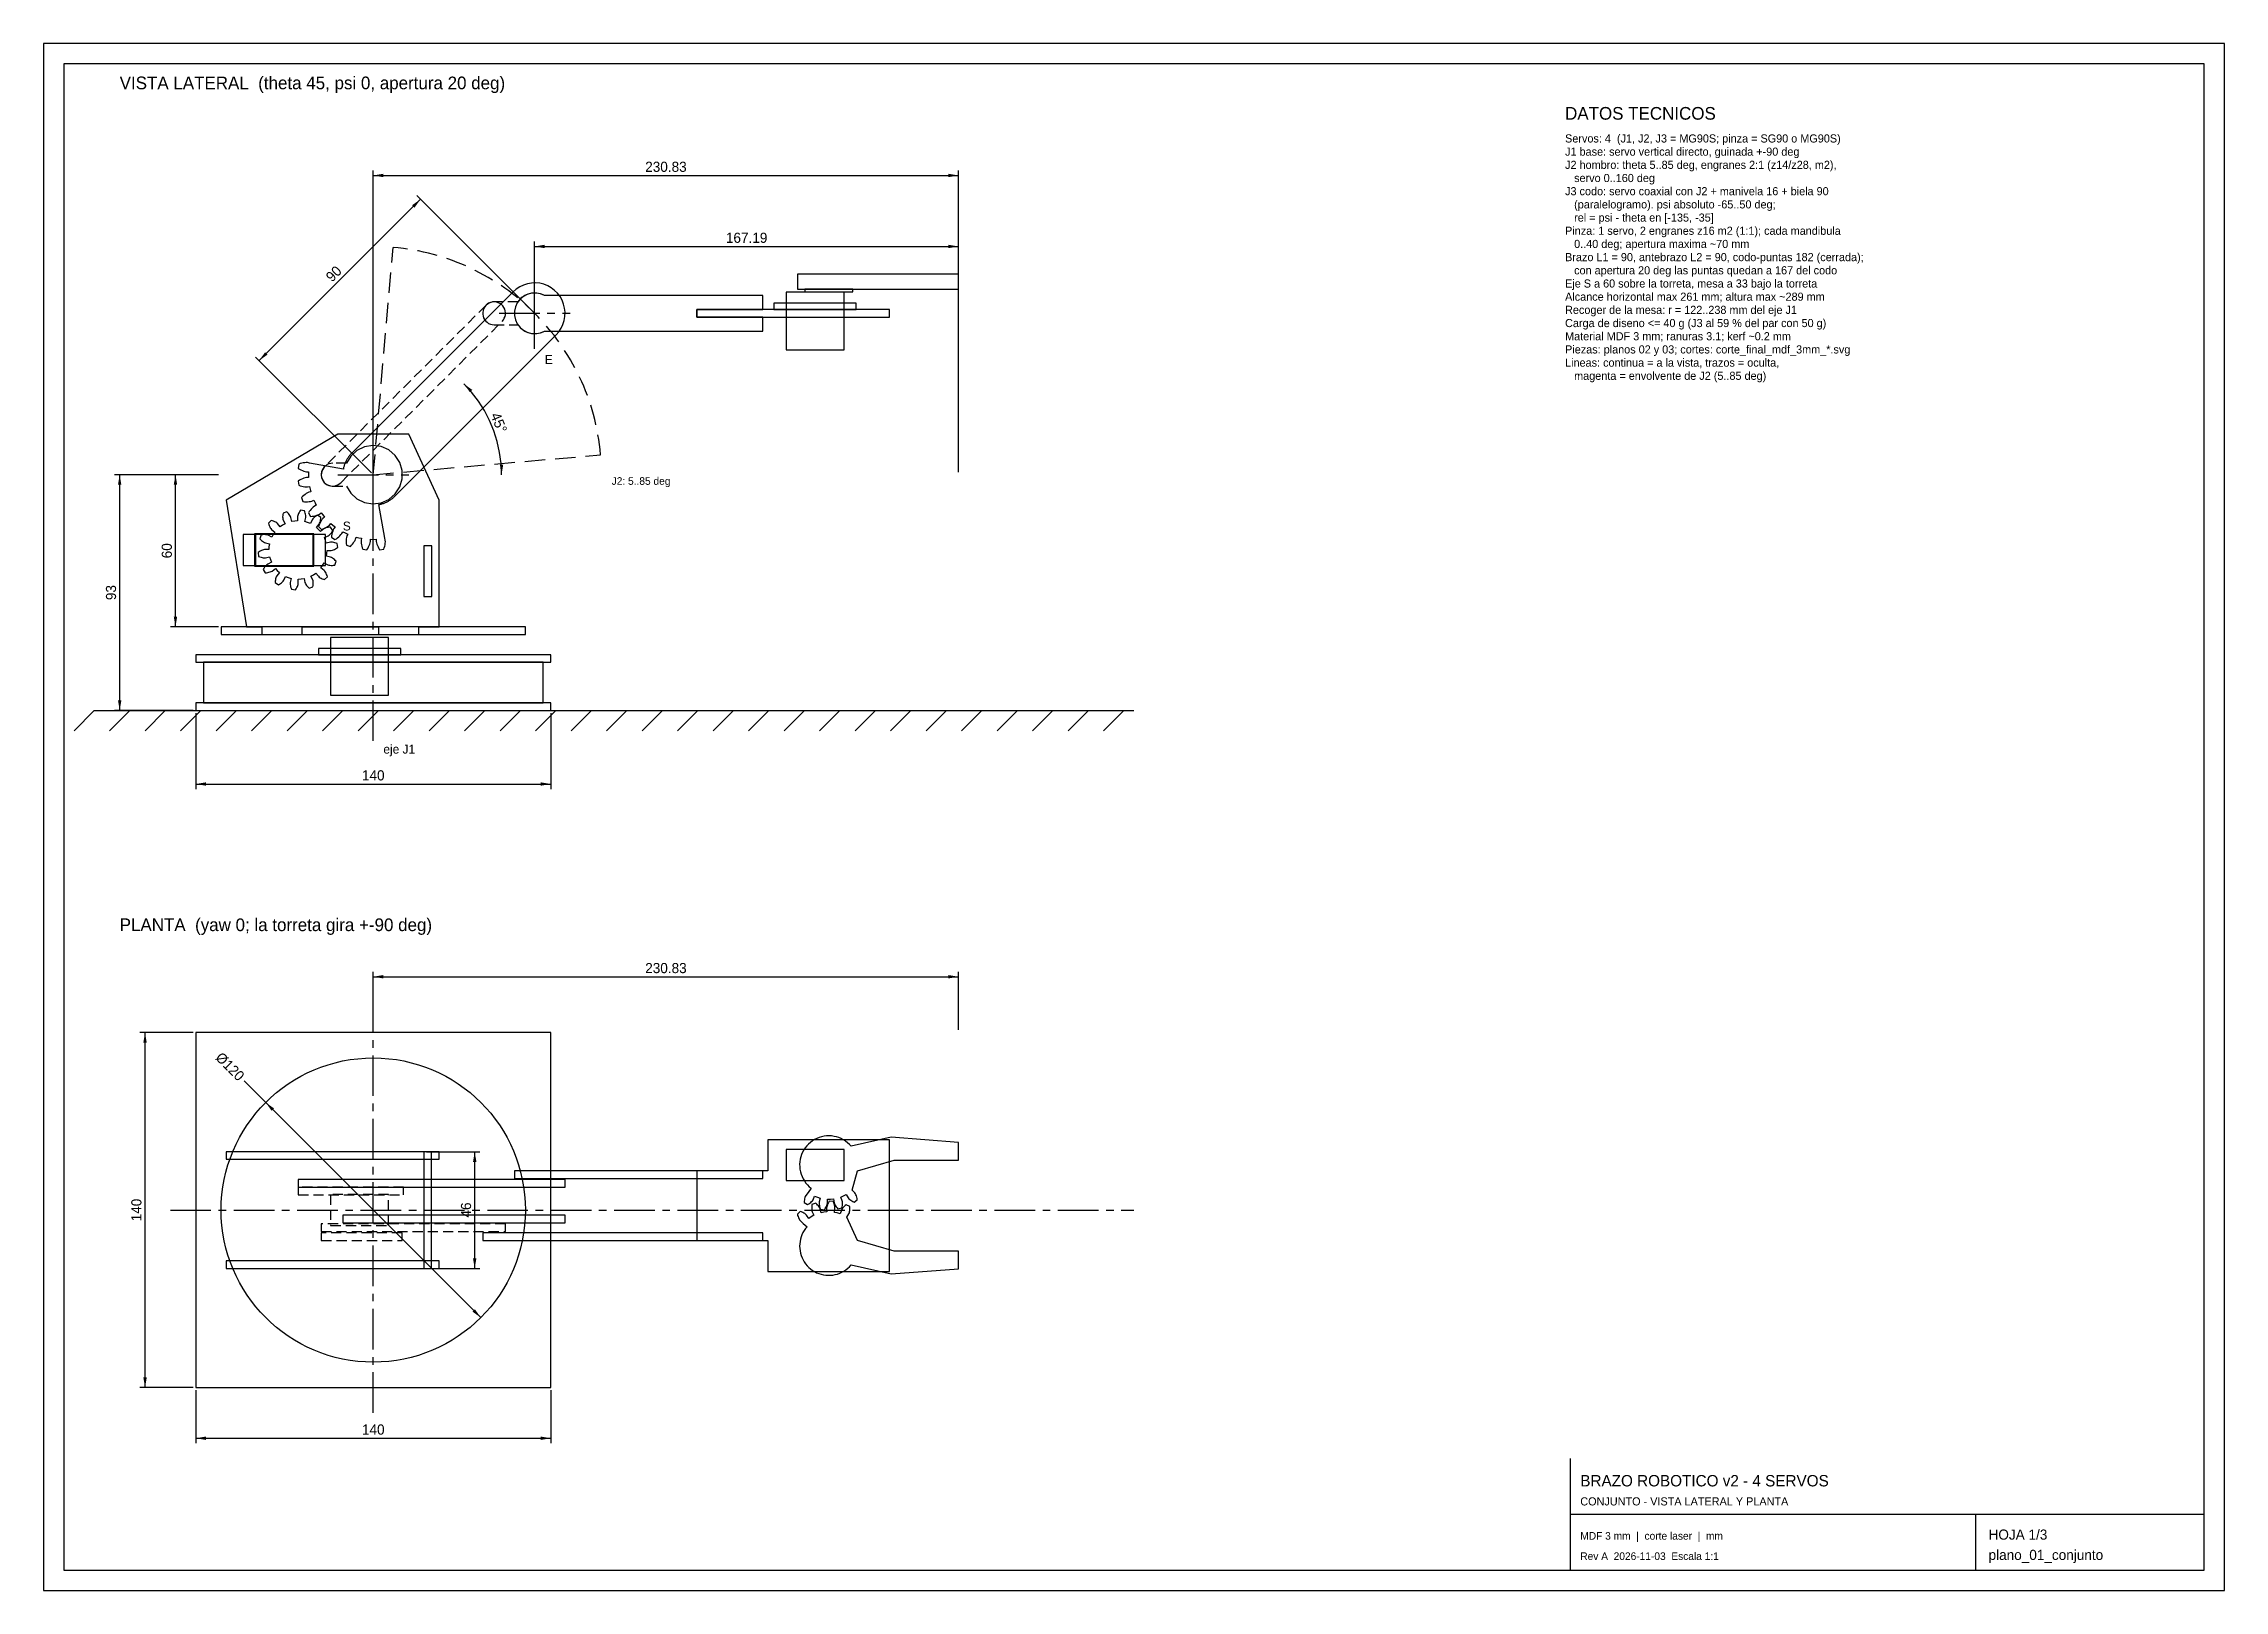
# Model space of a CAD drawing. Header units: millimetres. Extents: x 0 to 860, y 0 to 610.
import ezdxf

# ---------------------------------------------------------------- set-up
doc = ezdxf.new("R2010")
doc.units = ezdxf.units.MM
for name, pattern in [('CENTER', [25, 16, -3, 3, -3]), ('DASHED', [12, 8, -4]), ('HIDDEN', [6, 4, -2])]:
    doc.linetypes.add(name, pattern=pattern)
for name, color, linetype in [('CONTORNO', 7, 'Continuous'), ('COTAS', 4, 'Continuous'), ('EJES', 1, 'CENTER'), ('ENVOLVENTE', 6, 'DASHED'), ('MARCO', 7, 'Continuous'), ('OCULTO', 2, 'HIDDEN'), ('SERVO', 2, 'Continuous'), ('SUELO', 8, 'Continuous'), ('TEXTO', 3, 'Continuous')]:
    doc.layers.add(name, color=color, linetype=linetype)
doc.dimstyles.new('ESC1_6', dxfattribs={"dimscale": 1.6, "dimtxt": 2.5, "dimasz": 2.5, "dimexe": 1.25, "dimexo": 0.625, "dimtad": 1, "dimdsep": 46, "dimtxsty": 'Standard', "dimcen": 2.5, "dimadec": 0, "dimazin": 0, "dimtfac": 1, "dimtdec": 4, "dimtmove": 0, "dimatfit": 3, "dimfxl": 1, "dimtzin": 0, "dimarcsym": 0})

# ---------------------------------------------------------------- blocks, each defined once
blk = doc.blocks.new('*D1')
at = {"layer": 'COTAS', "color": 0}
for p, q in [((60, 346), (60, 316)), ((200, 346), (200, 316)), ((60, 318), (200, 318))]:
    blk.add_line(p, q, dxfattribs=at)
for points in [[(60, 318), (64, 317.33), (64, 318.67)], [(200, 318), (196, 318.67), (196, 317.33)]]:
    blk.add_solid(points, dxfattribs=at)
at = {"layer": 'COTAS', "color": 0, "insert": (130, 321.4), "char_height": 4, "attachment_point": 5}
blk.add_mtext('140', dxfattribs=at)
blk = doc.blocks.new('*D2')
at = {"layer": 'COTAS', "color": 0}
for p, q in [((59, 440), (28, 440)), ((30, 347), (30, 440)), ((59, 347), (28, 347))]:
    blk.add_line(p, q, dxfattribs=at)
for points in [[(30, 440), (29.33, 436), (30.67, 436)], [(30, 347), (30.67, 351), (29.33, 351)]]:
    blk.add_solid(points, dxfattribs=at)
at = {"layer": 'COTAS', "color": 0, "insert": (26.6, 393.5), "char_height": 4, "attachment_point": 5, "rotation": 90}
blk.add_mtext('93', dxfattribs=at)
blk = doc.blocks.new('*D3')
at = {"layer": 'COTAS', "color": 0}
for p, q in [((69, 440), (50, 440)), ((52, 380), (52, 440)), ((69, 380), (50, 380))]:
    blk.add_line(p, q, dxfattribs=at)
for points in [[(52, 440), (51.33, 436), (52.67, 436)], [(52, 380), (52.67, 384), (51.33, 384)]]:
    blk.add_solid(points, dxfattribs=at)
at = {"layer": 'COTAS', "color": 0, "insert": (48.6, 410), "char_height": 4, "attachment_point": 5, "rotation": 90}
blk.add_mtext('60', dxfattribs=at)
blk = doc.blocks.new('*D4')
at = {"layer": 'COTAS', "color": 0}
for p, q in [((85, 485), (148.64, 548.64)), ((192.93, 504.35), (147.23, 550.05)), ((129.29, 440.71), (83.59, 486.41))]:
    blk.add_line(p, q, dxfattribs=at)
for points in [[(148.64, 548.64), (145.34, 546.28), (146.28, 545.34)], [(85, 485), (88.3, 487.36), (87.36, 488.3)]]:
    blk.add_solid(points, dxfattribs=at)
at = {"layer": 'COTAS', "color": 0, "insert": (114.42, 519.22), "char_height": 4, "attachment_point": 5, "rotation": 45}
blk.add_mtext('90', dxfattribs=at)
blk = doc.blocks.new('*D5')
at = {"layer": 'COTAS', "color": 0}
for p, q in [((193.64, 504.64), (193.64, 532)), ((193.64, 530), (360.83, 530)), ((360.83, 517.14), (360.83, 532))]:
    blk.add_line(p, q, dxfattribs=at)
for points in [[(193.64, 530), (197.64, 529.33), (197.64, 530.67)], [(360.83, 530), (356.83, 530.67), (356.83, 529.33)]]:
    blk.add_solid(points, dxfattribs=at)
at = {"layer": 'COTAS', "color": 0, "insert": (277.24, 533.4), "char_height": 4, "attachment_point": 5}
blk.add_mtext('167.19', dxfattribs=at)
blk = doc.blocks.new('*D6')
at = {"layer": 'COTAS', "color": 0}
for p, q in [((130, 441), (130, 560)), ((360.83, 441), (360.83, 560)), ((130, 558), (360.83, 558))]:
    blk.add_line(p, q, dxfattribs=at)
for points in [[(130, 558), (134, 557.33), (134, 558.67)], [(360.83, 558), (356.83, 558.67), (356.83, 557.33)]]:
    blk.add_solid(points, dxfattribs=at)
at = {"layer": 'COTAS', "color": 0, "insert": (245.42, 561.4), "char_height": 4, "attachment_point": 5}
blk.add_mtext('230.83', dxfattribs=at)
blk = doc.blocks.new('*D7')
at = {"layer": 'COTAS', "color": 0}
for p, q in [((168.76, 472.52), (165.78, 475.78)), ((171.45, 469.02), (168.76, 472.52)), ((173.82, 465.3), (171.45, 469.02)), ((175.86, 461.38), (173.82, 465.3)), ((177.55, 457.31), (175.86, 461.38)), ((178.87, 453.1), (177.55, 457.31)), ((179.83, 448.79), (178.87, 453.1)), ((180.4, 444.41), (179.83, 448.79)), ((180.6, 440), (180.4, 444.41))]:
    blk.add_line(p, q, dxfattribs=at)
for points in [[(165.78, 475.78), (168.13, 472.48), (169.08, 473.42)], [(180.6, 440), (181.26, 444), (179.93, 444)]]:
    blk.add_solid(points, dxfattribs=at)
at = {"layer": 'COTAS', "color": 0, "insert": (179.52, 460.51), "char_height": 4, "attachment_point": 5, "rotation": 292.5}
blk.add_mtext('45°', dxfattribs=at)
blk = doc.blocks.new('*D8')
at = {"layer": 'COTAS', "color": 0}
for p, q in [((60, 79), (60, 58)), ((200, 79), (200, 58)), ((60, 60), (200, 60))]:
    blk.add_line(p, q, dxfattribs=at)
for points in [[(60, 60), (64, 59.33), (64, 60.67)], [(200, 60), (196, 60.67), (196, 59.33)]]:
    blk.add_solid(points, dxfattribs=at)
at = {"layer": 'COTAS', "color": 0, "insert": (130, 63.4), "char_height": 4, "attachment_point": 5}
blk.add_mtext('140', dxfattribs=at)
blk = doc.blocks.new('*D9')
at = {"layer": 'COTAS', "color": 0}
for p, q in [((59, 220), (38, 220)), ((40, 80), (40, 220)), ((59, 80), (38, 80))]:
    blk.add_line(p, q, dxfattribs=at)
for points in [[(40, 220), (39.33, 216), (40.67, 216)], [(40, 80), (40.67, 84), (39.33, 84)]]:
    blk.add_solid(points, dxfattribs=at)
at = {"layer": 'COTAS', "color": 0, "insert": (36.6, 150), "char_height": 4, "attachment_point": 5, "rotation": 90}
blk.add_mtext('140', dxfattribs=at)
blk = doc.blocks.new('*D10')
at = {"layer": 'COTAS', "color": 0}
for p, q in [((151, 173), (172, 173)), ((170, 127), (170, 173)), ((151, 127), (172, 127))]:
    blk.add_line(p, q, dxfattribs=at)
for points in [[(170, 173), (169.33, 169), (170.67, 169)], [(170, 127), (170.67, 131), (169.33, 131)]]:
    blk.add_solid(points, dxfattribs=at)
at = {"layer": 'COTAS', "color": 0, "insert": (166.6, 150), "char_height": 4, "attachment_point": 5, "rotation": 90}
blk.add_mtext('46', dxfattribs=at)
blk = doc.blocks.new('*D11')
at = {"layer": 'COTAS', "color": 0}
for p, q in [((130, 221), (130, 244)), ((130, 242), (360.83, 242)), ((360.83, 221), (360.83, 244))]:
    blk.add_line(p, q, dxfattribs=at)
for points in [[(130, 242), (134, 241.33), (134, 242.67)], [(360.83, 242), (356.83, 242.67), (356.83, 241.33)]]:
    blk.add_solid(points, dxfattribs=at)
at = {"layer": 'COTAS', "color": 0, "insert": (245.42, 245.4), "char_height": 4, "attachment_point": 5}
blk.add_mtext('230.83', dxfattribs=at)
blk = doc.blocks.new('*D12')
at = {"layer": 'COTAS', "color": 0}
for p, q in [((87.57, 192.43), (79.09, 200.91)), ((172.43, 107.57), (87.57, 192.43))]:
    blk.add_line(p, q, dxfattribs=at)
for points in [[(87.57, 192.43), (89.93, 189.13), (90.87, 190.07)], [(172.43, 107.57), (170.07, 110.87), (169.13, 109.93)]]:
    blk.add_solid(points, dxfattribs=at)
at = {"layer": 'COTAS', "color": 0, "insert": (73.48, 206.52), "char_height": 4, "attachment_point": 5, "rotation": 315}
blk.add_mtext('%%c120', dxfattribs=at)

msp = doc.modelspace()

# ---------------------------------------------------------------- linework, layer by layer
at = {"layer": 'CONTORNO'}
for points in [[(297.234, 513.14), (360.833, 513.14), (360.833, 519.14), (297.234, 519.14)], [(138.485, 431.515), (202.125, 495.154), (203.201, 496.389), (204.1, 497.758), (204.803, 499.237), (205.298, 500.798), (205.577, 502.412), (205.633, 504.049), (205.465, 505.679), (205.077, 507.27), (204.477, 508.793), (203.674, 510.221), (202.684, 511.526), (201.526, 512.684), (200.221, 513.674), (198.793, 514.477), (197.27, 515.077), (195.679, 515.465), (194.049, 515.633), (192.412, 515.577), (190.798, 515.298), (189.237, 514.803), (187.758, 514.1), (186.389, 513.201), (185.154, 512.125), (121.515, 448.485), (121.295, 448.26), (121.081, 448.028), (120.873, 447.791), (120.672, 447.549), (120.477, 447.301), (120.288, 447.049), (120.107, 446.791), (119.932, 446.529), (119.764, 446.263), (119.603, 445.992), (119.449, 445.717), (119.303, 445.438), (119.164, 445.155), (119.032, 444.869), (118.908, 444.579), (118.792, 444.286), (118.683, 443.99), (118.582, 443.692), (118.489, 443.391), (118.404, 443.087), (118.327, 442.782), (118.258, 442.474), (118.197, 442.165), (104.918, 444.601), (104.12, 444.747), (103.551, 444.771), (102.97, 444.729), (102.381, 444.64), (101.788, 444.511), (101.191, 444.347), (100.591, 444.149), (100.405, 442.499), (100.946, 442.173), (101.491, 441.88), (102.041, 441.622), (102.595, 441.405), (103.152, 441.234), (103.713, 441.131), (104.524, 441.096), (104.5, 440), (104.524, 438.904), (103.713, 438.869), (103.152, 438.766), (102.595, 438.595), (102.041, 438.378), (101.491, 438.12), (100.946, 437.827), (100.405, 437.501), (100.591, 435.851), (101.191, 435.653), (101.788, 435.489), (102.381, 435.36), (102.97, 435.271), (103.551, 435.229), (104.12, 435.253), (104.918, 435.399), (105.139, 434.326), (105.406, 433.263), (104.624, 433.048), (104.1, 432.823), (103.595, 432.532), (103.103, 432.197), (102.624, 431.824), (102.158, 431.417), (101.703, 430.978), (102.252, 429.411), (102.881, 429.351), (103.499, 429.324), (104.106, 429.331), (104.7, 429.375), (105.276, 429.463), (105.826, 429.613), (106.571, 429.933), (107.025, 428.936), (107.522, 427.959), (106.807, 427.576), (106.346, 427.24), (105.918, 426.844), (105.514, 426.408), (105.13, 425.937), (104.766, 425.436), (104.42, 424.908), (105.304, 423.502), (105.93, 423.584), (106.539, 423.695), (107.13, 423.836), (107.698, 424.011), (108.24, 424.225), (108.743, 424.494), (109.399, 424.972), (110.063, 424.101), (110.765, 423.259), (110.153, 422.726), (109.779, 422.296), (109.45, 421.815), (109.153, 421.3), (108.883, 420.756), (108.639, 420.186), (108.42, 419.594), (109.594, 418.42), (110.186, 418.639), (110.756, 418.883), (111.3, 419.153), (111.815, 419.45), (112.296, 419.779), (112.726, 420.153), (113.259, 420.765), (114.101, 420.063), (114.972, 419.399), (114.494, 418.743), (114.225, 418.24), (114.011, 417.698), (113.836, 417.13), (113.695, 416.539), (113.584, 415.93), (113.502, 415.304), (114.908, 414.42), (115.436, 414.766), (115.937, 415.13), (116.408, 415.514), (116.844, 415.918), (117.24, 416.346), (117.576, 416.807), (117.959, 417.522), (118.936, 417.025), (119.933, 416.571), (119.613, 415.826), (119.463, 415.276), (119.375, 414.7), (119.331, 414.106), (119.324, 413.499), (119.351, 412.881), (119.411, 412.252), (120.978, 411.703), (121.417, 412.158), (121.824, 412.624), (122.197, 413.103), (122.532, 413.595), (122.823, 414.1), (123.048, 414.624), (123.263, 415.406), (124.326, 415.139), (125.399, 414.918), (125.253, 414.12), (125.229, 413.551), (125.271, 412.97), (125.36, 412.381), (125.489, 411.788), (125.653, 411.191), (125.851, 410.591), (127.501, 410.405), (127.827, 410.946), (128.12, 411.491), (128.378, 412.041), (128.595, 412.595), (128.766, 413.152), (128.869, 413.713), (128.904, 414.524), (130, 414.5), (131.096, 414.524), (131.131, 413.713), (131.234, 413.152), (131.405, 412.595), (131.622, 412.041), (131.88, 411.491), (132.173, 410.946), (132.499, 410.405), (134.149, 410.591), (134.347, 411.191), (134.511, 411.788), (134.64, 412.381), (134.729, 412.97), (134.771, 413.551), (134.747, 414.12), (134.601, 414.918), (132.165, 428.197), (132.474, 428.258), (132.782, 428.327), (133.087, 428.404), (133.391, 428.489), (133.692, 428.582), (133.99, 428.683), (134.286, 428.792), (134.579, 428.908), (134.869, 429.032), (135.155, 429.164), (135.438, 429.303), (135.717, 429.449), (135.992, 429.603), (136.263, 429.764), (136.529, 429.932), (136.791, 430.107), (137.049, 430.288), (137.301, 430.477), (137.549, 430.672), (137.791, 430.873), (138.028, 431.081), (138.26, 431.295)], [(197.513, 510.64), (195.903, 511.313), (194.185, 511.621), (192.442, 511.549), (190.756, 511.102), (189.206, 510.299), (187.868, 509.179), (186.804, 507.796), (186.066, 506.215), (185.687, 504.512), (185.687, 502.767), (186.066, 501.064), (186.804, 499.483), (187.868, 498.1), (189.206, 496.98), (190.756, 496.178), (192.442, 495.73), (194.185, 495.658), (195.903, 495.966), (197.513, 496.64), (283.64, 496.64), (283.64, 502.09), (257.64, 502.09), (257.64, 505.19), (283.64, 505.19), (283.64, 510.64)], [(300.14, 512.14), (319.14, 512.14), (319.14, 513.14), (300.14, 513.14)], [(257.64, 502.14), (333.64, 502.14), (333.64, 505.14), (257.64, 505.14)], [(80, 380), (86, 380), (86, 377), (102, 377), (102, 380), (132, 380), (132, 377), (148, 377), (148, 380), (156, 380), (156, 430), (144, 456), (116, 456), (72, 430)], [(111.801, 410.16), (113.456, 410.14), (113.881, 410.208), (114.305, 410.34), (114.728, 410.517), (115.147, 410.733), (115.562, 410.985), (115.972, 411.27), (115.799, 412.815), (115.337, 413.003), (114.876, 413.157), (114.42, 413.275), (113.968, 413.355), (113.525, 413.39), (113.096, 413.362), (111.486, 412.977), (111.16, 414.09), (110.723, 415.164), (112.224, 415.864), (112.577, 416.109), (112.902, 416.412), (113.206, 416.755), (113.49, 417.131), (113.754, 417.538), (113.999, 417.973), (113.174, 419.29), (112.676, 419.259), (112.194, 419.198), (111.731, 419.106), (111.29, 418.982), (110.876, 418.822), (110.501, 418.61), (109.218, 417.565), (108.441, 418.426), (107.581, 419.204), (108.63, 420.486), (108.841, 420.86), (109.003, 421.274), (109.128, 421.715), (109.22, 422.177), (109.282, 422.659), (109.314, 423.157), (107.999, 423.985), (107.564, 423.741), (107.156, 423.477), (106.779, 423.194), (106.436, 422.89), (106.132, 422.566), (105.886, 422.213), (105.183, 420.714), (104.11, 421.153), (102.998, 421.481), (103.386, 423.09), (103.414, 423.52), (103.38, 423.963), (103.302, 424.414), (103.184, 424.871), (103.031, 425.332), (102.844, 425.794), (101.3, 425.97), (101.013, 425.561), (100.761, 425.146), (100.544, 424.727), (100.366, 424.305), (100.233, 423.881), (100.165, 423.457), (100.182, 421.801), (99.025, 421.73), (97.88, 421.544), (97.532, 423.162), (97.371, 423.561), (97.148, 423.946), (96.881, 424.318), (96.577, 424.679), (96.24, 425.028), (95.87, 425.363), (94.403, 424.851), (94.322, 424.359), (94.274, 423.875), (94.261, 423.404), (94.284, 422.946), (94.348, 422.507), (94.471, 422.094), (95.204, 420.61), (94.192, 420.045), (93.242, 419.38), (92.226, 420.687), (91.908, 420.977), (91.54, 421.226), (91.139, 421.446), (90.708, 421.639), (90.252, 421.807), (89.774, 421.949), (88.674, 420.851), (88.815, 420.372), (88.982, 419.916), (89.174, 419.485), (89.393, 419.083), (89.642, 418.715), (89.931, 418.397), (91.236, 417.378), (90.57, 416.429), (90.002, 415.418), (88.52, 416.155), (88.107, 416.278), (87.668, 416.343), (87.21, 416.367), (86.739, 416.354), (86.256, 416.307), (85.763, 416.228), (85.248, 414.761), (85.583, 414.391), (85.931, 414.052), (86.291, 413.748), (86.663, 413.48), (87.047, 413.257), (87.446, 413.095), (89.064, 412.744), (88.875, 411.6), (88.802, 410.443), (87.147, 410.463), (86.722, 410.395), (86.298, 410.263), (85.875, 410.086), (85.456, 409.87), (85.041, 409.618), (84.631, 409.333), (84.804, 407.788), (85.266, 407.6), (85.727, 407.446), (86.183, 407.328), (86.635, 407.248), (87.078, 407.213), (87.507, 407.241), (89.117, 407.626), (89.443, 406.513), (89.88, 405.439), (88.38, 404.739), (88.026, 404.494), (87.701, 404.191), (87.397, 403.848), (87.113, 403.472), (86.849, 403.065), (86.604, 402.63), (87.429, 401.313), (87.927, 401.344), (88.409, 401.405), (88.872, 401.497), (89.313, 401.621), (89.727, 401.781), (90.102, 401.993), (91.385, 403.038), (92.162, 402.177), (93.022, 401.399), (91.974, 400.117), (91.762, 399.743), (91.6, 399.329), (91.475, 398.888), (91.383, 398.426), (91.321, 397.944), (91.289, 397.446), (92.604, 396.618), (93.039, 396.862), (93.447, 397.126), (93.824, 397.409), (94.167, 397.713), (94.471, 398.037), (94.717, 398.39), (95.42, 399.889), (96.493, 399.45), (97.605, 399.122), (97.217, 397.513), (97.189, 397.083), (97.223, 396.64), (97.301, 396.189), (97.419, 395.732), (97.572, 395.271), (97.759, 394.809), (99.303, 394.633), (99.59, 395.042), (99.842, 395.457), (100.059, 395.876), (100.237, 396.298), (100.37, 396.722), (100.438, 397.147), (100.421, 398.802), (101.578, 398.873), (102.723, 399.059), (103.071, 397.441), (103.232, 397.042), (103.455, 396.657), (103.722, 396.285), (104.026, 395.924), (104.363, 395.576), (104.733, 395.24), (106.2, 395.752), (106.281, 396.244), (106.329, 396.728), (106.342, 397.199), (106.319, 397.657), (106.255, 398.096), (106.132, 398.509), (105.399, 399.993), (106.411, 400.558), (107.361, 401.223), (108.377, 399.916), (108.695, 399.626), (109.063, 399.377), (109.464, 399.157), (109.895, 398.964), (110.351, 398.796), (110.829, 398.654), (111.929, 399.752), (111.788, 400.231), (111.621, 400.687), (111.429, 401.118), (111.21, 401.52), (110.961, 401.888), (110.672, 402.206), (109.367, 403.225), (110.033, 404.174), (110.601, 405.185), (112.083, 404.448), (112.496, 404.325), (112.935, 404.26), (113.393, 404.236), (113.864, 404.249), (114.347, 404.296), (114.84, 404.375), (115.355, 405.842), (115.02, 406.212), (114.672, 406.551), (114.312, 406.855), (113.94, 407.123), (113.556, 407.346), (113.157, 407.508), (111.539, 407.859), (111.728, 409.003)], [(83.202, 403.902), (106.602, 403.902), (106.602, 416.702), (83.202, 416.702)], [(150, 392), (153.1, 392), (153.1, 412), (150, 412)], [(70, 377), (190, 377), (190, 380), (70, 380)], [(60, 366), (200, 366), (200, 369), (60, 369)], [(63, 350), (197, 350), (197, 366), (63, 366)], [(60, 347), (200, 347), (200, 350), (60, 350)], [(60, 80), (200, 80), (200, 220), (60, 220)], [(72, 170), (156, 170), (156, 173), (72, 173)], [(150, 127), (153, 127), (153, 173), (150, 173)], [(257.64, 138), (285.64, 138), (285.64, 125.75), (333.64, 125.75), (333.64, 177.75), (285.64, 177.75), (285.64, 165.5), (257.64, 165.5)], [(320.91, 165.464), (335.398, 169.675), (360.833, 169.675), (360.833, 176.675), (334.268, 178.675), (318.439, 175.154), (317.768, 175.885), (317.036, 176.556), (316.249, 177.161), (315.413, 177.696), (314.534, 178.157), (313.618, 178.54), (312.673, 178.843), (311.705, 179.063), (310.722, 179.199), (309.73, 179.25), (308.738, 179.215), (307.753, 179.094), (306.782, 178.889), (305.832, 178.601), (304.91, 178.233), (304.024, 177.786), (303.18, 177.264), (302.383, 176.672), (301.641, 176.013), (300.958, 175.292), (300.34, 174.515), (299.791, 173.688), (299.316, 172.817), (298.918, 171.908), (298.599, 170.968), (298.363, 170.004), (298.21, 169.023), (298.143, 168.033), (298.162, 167.04), (298.266, 166.053), (298.454, 165.079), (298.726, 164.124), (299.08, 163.196), (299.512, 162.303), (300.019, 161.45), (300.598, 160.643), (301.245, 159.89), (301.954, 159.196), (302.72, 158.565), (301.517, 156.967), (300.593, 155.741), (300.384, 155.343), (300.227, 154.906), (300.107, 154.445), (300.019, 153.963), (299.963, 153.463), (299.935, 152.947), (301.293, 152.142), (301.732, 152.413), (302.144, 152.702), (302.525, 153.01), (302.873, 153.336), (303.18, 153.683), (303.43, 154.057), (304.064, 155.455), (305.146, 155.02), (306.261, 154.68), (305.877, 153.193), (305.837, 152.745), (305.859, 152.282), (305.924, 151.81), (306.028, 151.331), (306.167, 150.847), (306.339, 150.361), (307.901, 150.136), (308.204, 150.554), (308.473, 150.979), (308.708, 151.409), (308.904, 151.844), (309.055, 152.282), (309.143, 152.723), (309.194, 154.257), (310.36, 154.269), (311.52, 154.382), (311.734, 152.862), (311.868, 152.432), (312.066, 152.013), (312.307, 151.601), (312.586, 151.199), (312.899, 150.805), (313.245, 150.421), (314.774, 150.811), (314.894, 151.313), (314.98, 151.809), (315.032, 152.296), (315.047, 152.773), (315.019, 153.236), (314.931, 153.677), (314.391, 155.114), (315.464, 155.571), (316.493, 156.119), (317.272, 154.796), (317.561, 154.451), (317.903, 154.139), (318.284, 153.851), (318.696, 153.586), (319.136, 153.342), (319.602, 153.12), (320.866, 154.066), (320.784, 154.575), (320.674, 155.066), (320.535, 155.536), (320.367, 155.982), (320.164, 156.399), (319.914, 156.773), (318.865, 157.894)], [(185.687, 162.5), (283.64, 162.5), (283.64, 165.5), (185.687, 165.5)], [(100.405, 159), (205.633, 159), (205.633, 162), (100.405, 162)], [(118.007, 145), (205.633, 145), (205.633, 148), (118.007, 148)], [(316.765, 147.216), (317.575, 148.52), (317.747, 148.936), (317.865, 149.384), (317.943, 149.855), (317.987, 150.343), (317.999, 150.846), (317.98, 151.362), (316.556, 152.043), (316.143, 151.734), (315.758, 151.409), (315.406, 151.068), (315.089, 150.712), (314.814, 150.339), (314.598, 149.944), (314.092, 148.495), (312.976, 148.831), (311.835, 149.07), (312.084, 150.585), (312.084, 151.035), (312.021, 151.494), (311.914, 151.959), (311.767, 152.426), (311.586, 152.896), (311.371, 153.365), (309.795, 153.449), (309.531, 153.006), (309.3, 152.558), (309.105, 152.109), (308.949, 151.658), (308.837, 151.208), (308.789, 150.761), (308.876, 149.228), (307.716, 149.112), (306.57, 148.896), (306.221, 150.391), (306.049, 150.807), (305.815, 151.207), (305.538, 151.595), (305.224, 151.971), (304.876, 152.335), (304.498, 152.687), (303.01, 152.161), (302.936, 151.65), (302.894, 151.149), (302.886, 150.659), (302.914, 150.183), (302.983, 149.725), (303.11, 149.293), (303.776, 147.91), (302.749, 147.359), (301.773, 146.721), (300.878, 147.969), (300.56, 148.287), (300.191, 148.567), (299.786, 148.819), (299.352, 149.047), (298.892, 149.25), (298.408, 149.43), (297.234, 148.375), (297.361, 147.875), (297.515, 147.395), (297.694, 146.94), (297.902, 146.51), (298.141, 146.113), (298.424, 145.763), (299.569, 144.741), (301.061, 143.409), (300.467, 142.687), (299.934, 141.919), (299.465, 141.11), (299.064, 140.266), (298.732, 139.392), (298.472, 138.495), (298.286, 137.578), (298.175, 136.65), (298.14, 135.716), (298.18, 134.782), (298.297, 133.855), (298.488, 132.94), (298.753, 132.044), (299.09, 131.172), (299.497, 130.33), (299.971, 129.524), (300.508, 128.76), (301.106, 128.041), (301.76, 127.373), (302.467, 126.761), (303.22, 126.208), (304.017, 125.718), (304.85, 125.295), (305.715, 124.94), (306.606, 124.657), (307.517, 124.448), (308.441, 124.313), (309.374, 124.253), (310.309, 124.269), (311.239, 124.362), (312.159, 124.529), (313.062, 124.771), (313.942, 125.085), (314.794, 125.47), (315.612, 125.922), (316.39, 126.44), (317.124, 127.019), (317.809, 127.656), (318.439, 128.346), (334.268, 124.825), (360.833, 126.825), (360.833, 133.825), (335.398, 133.825), (320.91, 138.036)], [(173.155, 138), (283.64, 138), (283.64, 141), (173.155, 141)], [(72, 127), (156, 127), (156, 130), (72, 130)]]:
    msp.add_lwpolyline(points, close=True, dxfattribs=at)
msp.add_circle((130, 150), 60, dxfattribs=at)
at = {"layer": 'EJES'}
for p, q in [((130, 335), (130, 520)), ((193.64, 489.64), (193.64, 517.64)), ((179.64, 503.64), (207.64, 503.64)), ((130, 426), (130, 454)), ((116, 440), (144, 440)), ((130, 70), (130, 230)), ((50, 150), (430, 150))]:
    msp.add_line(p, q, dxfattribs=at)
at = {"layer": 'ENVOLVENTE'}
for q in [(137.844, 529.658), (219.658, 447.844)]:
    msp.add_line((130, 440), q, dxfattribs=at)
msp.add_arc((130, 440), 90, 5, 85, dxfattribs=at)
at = {"layer": 'MARCO'}
for p, q in [((602, 52), (602, 8)), ((602, 30), (852, 30)), ((762, 8), (762, 30)), ((602, 8), (852, 8))]:
    msp.add_line(p, q, dxfattribs=at)
for points in [[(0, 0), (860, 0), (860, 610), (0, 610)], [(8, 8), (852, 8), (852, 602), (8, 602)]]:
    msp.add_lwpolyline(points, close=True, dxfattribs=at)
at = {"layer": 'OCULTO'}
for points in [[(117.182, 436.818), (180.822, 500.458), (181.302, 501.025), (181.682, 501.663), (181.953, 502.356), (182.105, 503.083), (182.136, 503.826), (182.044, 504.563), (181.832, 505.275), (181.505, 505.943), (181.073, 506.548), (180.548, 507.073), (179.943, 507.505), (179.275, 507.832), (178.563, 508.044), (177.826, 508.136), (177.083, 508.105), (176.356, 507.953), (175.663, 507.682), (175.025, 507.302), (174.458, 506.822), (110.818, 443.182), (110.338, 442.615), (109.957, 441.976), (109.687, 441.284), (109.535, 440.557), (109.504, 439.814), (109.596, 439.077), (109.808, 438.364), (110.134, 437.697), (110.566, 437.092), (111.092, 436.566), (111.697, 436.134), (112.364, 435.808), (113.077, 435.596), (113.814, 435.504), (114.557, 435.535), (115.284, 435.687), (115.976, 435.957), (116.615, 436.338)], [(177.64, 508.14), (176.899, 508.078), (176.178, 507.896), (175.498, 507.597), (174.876, 507.191), (174.329, 506.687), (173.872, 506.101), (173.519, 505.447), (173.277, 504.744), (173.155, 504.011), (173.155, 503.268), (173.277, 502.535), (173.519, 501.832), (173.872, 501.178), (174.329, 500.592), (174.876, 500.088), (175.498, 499.682), (176.178, 499.383), (176.899, 499.201), (177.64, 499.14), (187.025, 499.14), (187.395, 498.639), (187.803, 498.169), (188.246, 497.731), (188.722, 497.33), (189.227, 496.967), (189.759, 496.644), (190.315, 496.363), (190.891, 496.127), (191.483, 495.936), (192.089, 495.791), (192.704, 495.695), (193.324, 495.646), (193.947, 495.646), (194.567, 495.694), (195.182, 495.79), (195.788, 495.933), (196.381, 496.124), (196.957, 496.36), (197.513, 496.64), (283.64, 496.64), (283.64, 502.09), (257.64, 502.09), (257.64, 505.19), (283.64, 505.19), (283.64, 510.64), (197.513, 510.64), (196.957, 510.92), (196.381, 511.155), (195.788, 511.346), (195.182, 511.489), (194.567, 511.586), (193.947, 511.634), (193.324, 511.633), (192.704, 511.585), (192.089, 511.488), (191.483, 511.343), (190.891, 511.153), (190.315, 510.916), (189.759, 510.636), (189.227, 510.313), (188.722, 509.949), (188.246, 509.548), (187.803, 509.111), (187.395, 508.64), (187.025, 508.14)], [(119.417, 444.5), (114, 444.5), (113.259, 444.439), (112.539, 444.256), (111.858, 443.958), (111.236, 443.551), (110.689, 443.048), (110.233, 442.461), (109.879, 441.808), (109.638, 441.105), (109.515, 440.372), (109.515, 439.628), (109.638, 438.895), (109.879, 438.192), (110.233, 437.539), (110.689, 436.952), (111.236, 436.449), (111.858, 436.042), (112.539, 435.744), (113.259, 435.561), (114, 435.5), (119.417, 435.5), (121.134, 432.676), (123.583, 430.457), (126.562, 429.026), (129.825, 428.501), (133.102, 428.926), (136.123, 430.266), (138.639, 432.409), (140.441, 435.179), (141.381, 438.348), (141.381, 441.652), (140.441, 444.821), (138.639, 447.591), (136.123, 449.734), (133.102, 451.074), (129.825, 451.499), (126.562, 450.974), (123.583, 449.543), (121.134, 447.324)], [(100.405, 156), (141.974, 156), (141.974, 159), (100.405, 159)], [(113.2, 143.9), (136, 143.9), (136, 156.1), (113.2, 156.1)], [(109.504, 141.5), (182.136, 141.5), (182.136, 144.5), (109.504, 144.5)], [(109.515, 138), (141.381, 138), (141.381, 141), (109.515, 141)]]:
    msp.add_lwpolyline(points, close=True, dxfattribs=at)
at = {"layer": 'SERVO'}
for points in [[(287.99, 505.14), (320.49, 505.14), (320.49, 507.64), (287.99, 507.64)], [(292.84, 489.24), (315.64, 489.24), (315.64, 511.94), (292.84, 511.94)], [(78.652, 404.202), (111.152, 404.202), (111.152, 416.402), (78.652, 416.402)], [(83.502, 404.202), (106.302, 404.202), (106.302, 416.402), (83.502, 416.402)], [(108.35, 369), (140.85, 369), (140.85, 371.5), (108.35, 371.5)], [(113.2, 353.1), (136, 353.1), (136, 375.8), (113.2, 375.8)], [(292.84, 161.65), (315.64, 161.65), (315.64, 173.85), (292.84, 173.85)]]:
    msp.add_lwpolyline(points, close=True, dxfattribs=at)
at = {"layer": 'SUELO'}
for p, q in [((20, 347), (12, 339)), ((20, 347), (430, 347)), ((34, 347), (26, 339)), ((48, 347), (40, 339)), ((62, 347), (54, 339)), ((76, 347), (68, 339)), ((90, 347), (82, 339)), ((104, 347), (96, 339)), ((118, 347), (110, 339)), ((132, 347), (124, 339)), ((146, 347), (138, 339)), ((160, 347), (152, 339)), ((174, 347), (166, 339)), ((188, 347), (180, 339)), ((202, 347), (194, 339)), ((216, 347), (208, 339)), ((230, 347), (222, 339)), ((244, 347), (236, 339)), ((258, 347), (250, 339)), ((272, 347), (264, 339)), ((286, 347), (278, 339)), ((300, 347), (292, 339)), ((314, 347), (306, 339)), ((328, 347), (320, 339)), ((342, 347), (334, 339)), ((356, 347), (348, 339)), ((370, 347), (362, 339)), ((384, 347), (376, 339)), ((398, 347), (390, 339)), ((412, 347), (404, 339)), ((426, 347), (418, 339))]:
    msp.add_line(p, q, dxfattribs=at)

# ---------------------------------------------------------------- texts
at = {"layer": 'TEXTO'}
for s, height, p in [('VISTA LATERAL  (theta 45, psi 0, apertura 20 deg)', 5, (30, 592)), ('DATOS TECNICOS', 5, (600, 580)), ('J1 base: servo vertical directo, guinada +-90 deg', 3.2, (600, 565.8)), ('Servos: 4  (J1, J2, J3 = MG90S; pinza = SG90 o MG90S)', 3.2, (600, 571)), ('J2 hombro: theta 5..85 deg, engranes 2:1 (z14/z28, m2),', 3.2, (600, 560.6)), ('J3 codo: servo coaxial con J2 + manivela 16 + biela 90', 3.2, (600, 550.2)), ('   servo 0..160 deg', 3.2, (600, 555.4)), ('   (paralelogramo). psi absoluto -65..50 deg;', 3.2, (600, 545)), ('   rel = psi - theta en [-135, -35]', 3.2, (600, 539.8)), ('Pinza: 1 servo, 2 engranes z16 m2 (1:1); cada mandibula', 3.2, (600, 534.6)), ('Brazo L1 = 90, antebrazo L2 = 90, codo-puntas 182 (cerrada);', 3.2, (600, 524.2)), ('   0..40 deg; apertura maxima ~70 mm', 3.2, (600, 529.4)), ('Eje S a 60 sobre la torreta, mesa a 33 bajo la torreta', 3.2, (600, 513.8)), ('   con apertura 20 deg las puntas quedan a 167 del codo', 3.2, (600, 519)), ('Alcance horizontal max 261 mm; altura max ~289 mm', 3.2, (600, 508.6)), ('Carga de diseno <= 40 g (J3 al 59 % del par con 50 g)', 3.2, (600, 498.2)), ('Recoger de la mesa: r = 122..238 mm del eje J1', 3.2, (600, 503.4)), ('Material MDF 3 mm; ranuras 3.1; kerf ~0.2 mm', 3.2, (600, 493)), ('Piezas: planos 02 y 03; cortes: corte_final_mdf_3mm_*.svg', 3.2, (600, 487.8)), ('E', 3.5, (197.64, 483.64)), ('Lineas: continua = a la vista, trazos = oculta,', 3.2, (600, 482.6)), ('   magenta = envolvente de J2 (5..85 deg)', 3.2, (600, 477.4)), ('J2: 5..85 deg', 3, (224, 436)), ('S', 3.5, (118, 418)), ('eje J1', 3.5, (134, 330)), ('PLANTA  (yaw 0; la torreta gira +-90 deg)', 5, (30, 260)), ('BRAZO ROBOTICO v2 - 4 SERVOS', 4.5, (606, 41)), ('CONJUNTO - VISTA LATERAL Y PLANTA', 3.2, (606, 33.5)), ('MDF 3 mm  |  corte laser  |  mm', 3, (606, 20)), ('HOJA 1/3', 4, (767, 20)), ('Rev A  2026-11-03  Escala 1:1', 3, (606, 12)), ('plano_01_conjunto', 4, (767, 12))]:
    msp.add_text(s, height=height, dxfattribs=at).set_placement(p)

# ---------------------------------------------------------------- dimensions: what is measured, and where the dimension line sits
at = {"layer": 'COTAS'}
for base, p1, p2, picture, middle in [((245.417, 558), (130, 440), (360.833, 440), '*D6', (245.417, 561.4)), ((277.236, 530), (193.64, 503.64), (360.833, 516.14), '*D5', (277.236, 533.4)), ((130, 318), (60, 347), (200, 347), '*D1', (130, 321.4)), ((245.417, 242), (130, 220), (360.833, 220), '*D11', (245.417, 245.4)), ((130, 60), (60, 80), (200, 80), '*D8', (130, 63.4))]:
    dim = msp.add_linear_dim(base=base, p1=p1, p2=p2, dimstyle='ESC1_6', dxfattribs=at)
    dim.commit()
    dim.dimension.update_dxf_attribs({"geometry": picture, "text_midpoint": middle})
dim = msp.add_aligned_dim(p1=(130, 440), p2=(193.64, 503.64), distance=63.64, dimstyle='ESC1_6', dxfattribs=at)
dim.commit()
dim.dimension.update_dxf_attribs({"geometry": '*D4', "text_midpoint": (114.416, 519.224)})
dim = msp.add_angular_dim_3p(base=(178, 456), center=(130, 440), p1=(185, 440), p2=(168.891, 478.891), dimstyle='ESC1_6', dxfattribs=at)
dim.commit()
dim.dimension.update_dxf_attribs({"geometry": '*D7', "text_midpoint": (179.517, 460.51)})
for base, p1, p2, picture, middle in [((30, 393.5), (60, 347), (60, 440), '*D2', (26.6, 393.5)), ((52, 410), (70, 380), (70, 440), '*D3', (48.6, 410)), ((40, 150), (60, 80), (60, 220), '*D9', (36.6, 150)), ((170, 150), (150, 127), (150, 173), '*D10', (166.6, 150))]:
    dim = msp.add_linear_dim(base=base, p1=p1, p2=p2, angle=90, dimstyle='ESC1_6', dxfattribs=at)
    dim.commit()
    dim.dimension.update_dxf_attribs({"geometry": picture, "text_midpoint": middle})
dim = msp.add_diameter_dim_2p(p1=(172.426, 107.574), p2=(87.574, 192.426), dimstyle='ESC1_6', dxfattribs=at)
dim.commit()
dim.dimension.update_dxf_attribs({"geometry": '*D12', "text_midpoint": (73.479, 206.521)})

doc.saveas('drawing.dxf')
